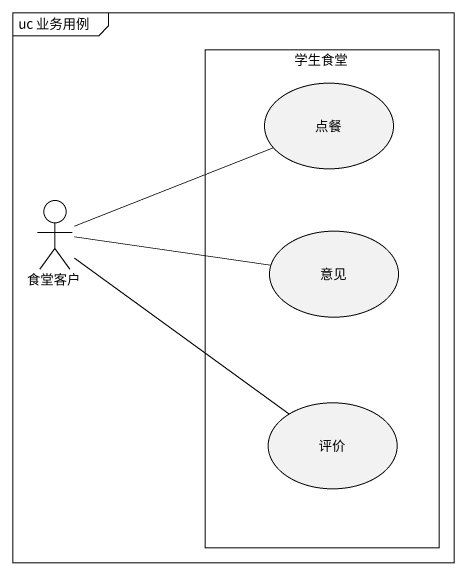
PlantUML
@startuml
mainframe uc 业务用例
rectangle 学生食堂 {
  usecase 点餐
  usecase 意见
  usecase 评价
}
actor 食堂客户
食堂客户 -right- 点餐
食堂客户 -right- 意见
食堂客户 -- 评价
@enduml
